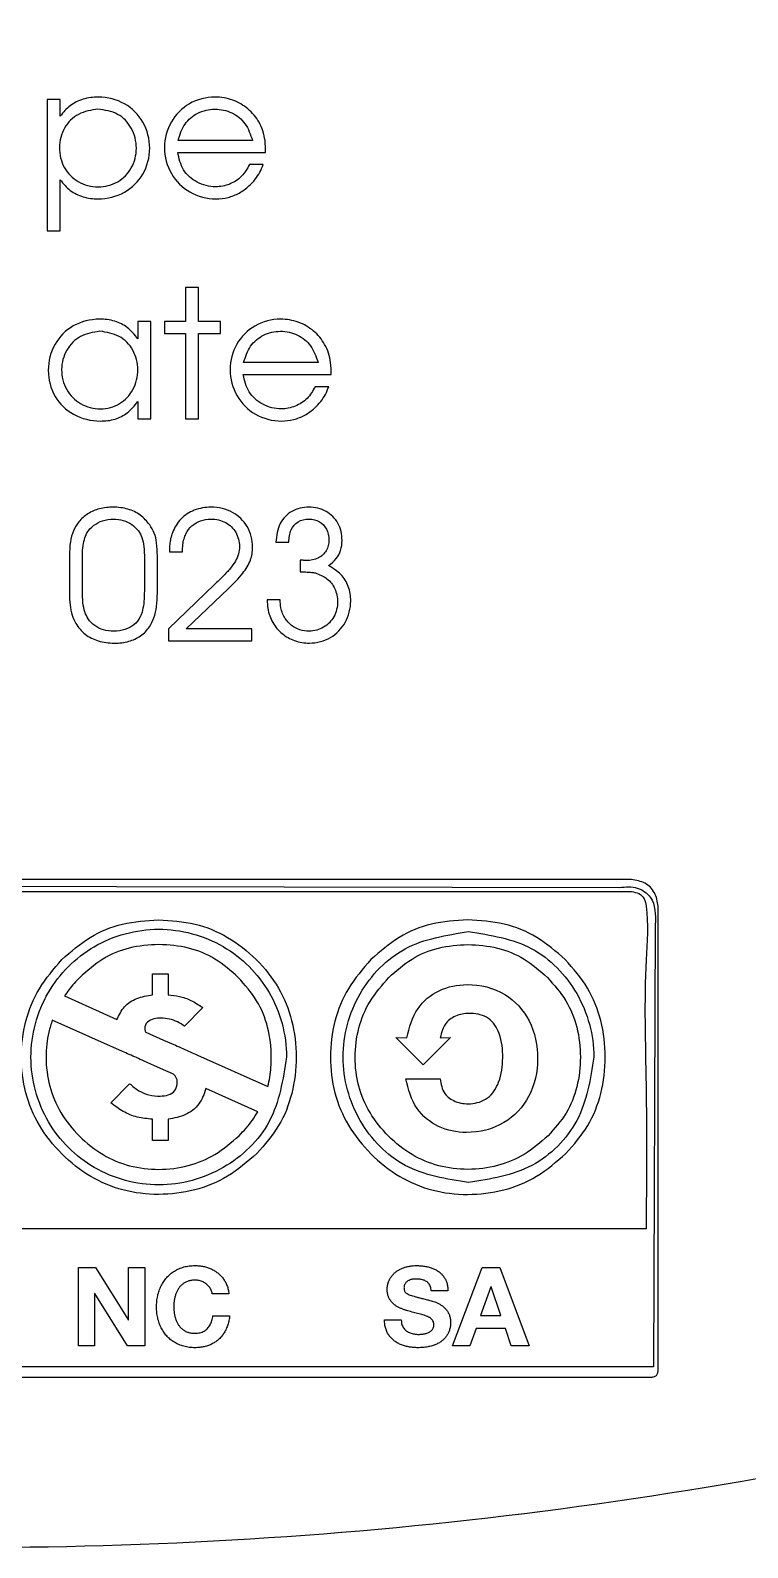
# Model space of a CAD drawing. Extents: x 2 to 202, y 2 to 202.
# Drawn here: x 103.34 to 119.36, y 2.25 to 36.14 of the extents above; entities that cross this region are included whole.
import ezdxf

# ---------------------------------------------------------------- set-up
doc = ezdxf.new("R2010")
doc.units = 0
doc.layers.get('0').update_dxf_attribs({"linetype": 'CONTINUOUS'})

msp = doc.modelspace()

# ---------------------------------------------------------------- linework, layer by layer
at = {"color": 7}
for points in [[(103.71533, 34.600301), (103.71533, 31.667395), (104.009017, 31.667395), (104.009017, 32.802457)], [(104.009017, 34.227238), (104.009017, 34.600301), (103.71533, 34.600301)], [(108.301776, 33.68352), (106.63887, 33.68352)], [(106.630932, 33.417614), (108.595464, 33.417614)], [(108.539901, 33.14377), (108.234307, 33.14377)], [(106.034443, 29.639364), (105.740755, 29.639364), (105.740755, 29.254395)], [(105.740755, 27.849457), (105.740755, 27.468457), (106.034443, 27.468457), (106.034443, 29.639364)], [(109.766803, 28.722582), (108.103897, 28.722582)], [(108.095959, 28.456676), (110.060491, 28.456676)], [(110.004928, 28.182832), (109.699334, 28.182832)], [(104.212228, 24.408551), (104.212228, 23.575114)], [(106.176759, 23.575114), (106.176759, 24.408551)], [(106.449362, 24.491895), (106.739081, 24.491895)], [(108.821436, 24.710176), (109.111155, 24.710176)], [(104.501947, 23.622739), (104.501947, 24.341082)], [(105.887041, 24.341082), (105.887041, 23.622739)], [(109.432624, 24.305364), (109.365155, 24.309332), (109.365155, 24.047395)], [(107.453456, 23.765614), (106.42555, 22.773426), (106.42555, 22.50752)], [(106.42555, 22.50752), (108.286893, 22.50752), (108.286893, 22.773426), (106.822425, 22.773426), (107.763018, 23.674332)], [(108.916686, 23.424301), (108.626968, 23.424301)], [(86.513649, 17.052945), (116.504584, 17.000235)], [(117.298334, 16.163077), (117.261125, 6.286677), (85.756073, 6.286677), (85.756073, 16.200284)], [(106.065944, 14.596247), (106.065944, 15.069603), (106.418377, 15.069603), (106.418377, 14.596247)], [(104.103273, 14.574543), (105.275295, 14.051578)], [(107.18939, 14.315128), (106.786314, 13.900682)], [(105.396218, 13.335343), (103.829388, 14.032974)], [(105.92125, 13.764257), (106.313991, 13.58959), (106.579608, 13.471768)], [(112.496559, 13.6423), (112.720836, 13.643332), (112.11312, 13.035617), (111.504372, 13.643332), (111.746218, 13.6423)], [(107.072601, 13.25266), (108.644598, 12.551928)], [(106.5393, 12.826846), (106.246812, 12.957071), (105.881976, 13.119335)], [(105.134735, 12.189159), (105.557448, 12.614973)], [(111.72348, 12.72556), (112.496559, 12.72556)], [(108.419289, 11.989688), (107.26277, 12.504385)], [(106.418377, 11.821223), (106.418377, 11.3489), (106.065944, 11.3489), (106.065944, 11.821223)], [(107.776434, 7.920686), (107.40333, 7.920686)], [(112.667091, 7.986832), (112.292954, 7.986832)], [(107.4178, 7.43286), (107.790903, 7.43286)], [(111.251158, 7.338807), (111.625295, 7.338807)]]:
    msp.add_lwpolyline(points, dxfattribs=at)
for points in [[(104.850392, 34.38202)], [(106.802769, 27.468457), (107.096456, 27.468457), (107.096456, 29.373457), (107.584612, 29.373457), (107.584612, 29.639364), (107.096456, 29.639364), (107.096456, 30.401364), (106.802769, 30.401364), (106.802769, 29.639364), (106.334456, 29.639364), (106.334456, 29.373457), (106.802769, 29.373457)], [(104.891443, 29.421082)], [(106.203403, 16.276765)], [(113.106342, 16.276765)], [(106.210638, 15.724861)], [(113.114597, 15.724861)], [(109.06111, 13.209251)], [(115.926842, 13.209252)], [(104.798838, 8.508764), (105.530576, 7.332608), (105.534712, 7.332608), (105.534712, 8.508764), (105.896447, 8.508764), (105.896447, 6.755899), (105.510939, 6.755899), (104.781268, 7.928954), (104.776101, 7.928954), (104.776101, 6.755899), (104.415399, 6.755899), (104.415399, 8.508764)], [(113.827744, 8.508764), (114.483, 6.755899), (114.083027, 6.755899), (113.950735, 7.146573), (113.295476, 7.146573), (113.158017, 6.755899), (112.770445, 6.755899), (113.432935, 8.508764)], [(107.358889, 8.041609)], [(113.850472, 7.433894), (113.629296, 8.076749), (113.624136, 8.076749), (113.396761, 7.433894)], [(111.657334, 7.189979)]]:
    msp.add_lwpolyline(points, close=True, dxfattribs=at)
at = {"color": 5}
for points in [[(116.767101, 17.172834), (86.205658, 17.172834)], [(86.205658, 16.904117), (116.767101, 16.904117)], [(117.361379, 6.194693), (117.361379, 16.578555)], [(117.092662, 9.375894), (95.250067, 9.375894)], [(85.745738, 6.060334), (117.227021, 6.060334)]]:
    msp.add_lwpolyline(points, dxfattribs=at)
msp.add_lwpolyline([(116.767101, 17.172834)], close=True, dxfattribs=at)
at = {"color": 1}
msp.add_open_spline([(202.09845, 102.251234), (201.431826, 111.002065), (200.104094, 128.43131), (189.611571, 152.822769), (173.64825, 173.77881), (152.664086, 189.846987), (128.280115, 199.95026), (102.098022, 203.406501), (75.918488, 199.95026), (51.526884, 189.846987), (30.570883, 173.77881), (14.502695, 152.822769), (4.399424, 128.43131), (0.943183, 102.251234), (4.399424, 76.071159), (14.502697, 51.679699), (30.570875, 30.723659), (51.526915, 14.655481), (75.918375, 4.552208), (102.09845, 1.095967), (128.278525, 4.552208), (152.669985, 14.655481), (173.626025, 30.723659), (189.694203, 51.679699), (199.797476, 76.071159), (203.253717, 102.251234), (199.797476, 128.43131), (189.694203, 152.822769), (173.626025, 173.77881), (152.669985, 189.846987), (128.278525, 199.95026), (102.09845, 203.406501), (75.918375, 199.95026), (51.526915, 189.846987), (30.570875, 173.77881), (14.502697, 152.822769), (4.399424, 128.43131), (0.943183, 102.251234), (4.399424, 76.071159), (14.502697, 51.679699), (30.570875, 30.723659), (51.526915, 14.655481), (75.918375, 4.552208), (102.09845, 1.095967), (128.278525, 4.552208), (152.669985, 14.655481), (173.626025, 30.723659), (189.694203, 51.679699), (199.797476, 76.071159), (203.253717, 102.251234), (199.797476, 128.43131), (189.694203, 152.822769), (173.626025, 173.77881), (152.669985, 189.846987), (128.278525, 199.95026), (102.09845, 203.406501), (75.918375, 199.95026), (51.526915, 189.846987), (30.570875, 173.77881), (14.502697, 152.822769), (4.399424, 128.43131), (0.943183, 102.251234), (4.399424, 76.071159), (14.502695, 51.679699), (30.570883, 30.723659), (51.526884, 14.655481), (75.918488, 4.552208), (102.098022, 1.095967), (128.280115, 4.552208), (152.664086, 14.655481), (173.64825, 30.723659), (189.611571, 51.679699), (200.104094, 76.071159), (201.431826, 93.500404), (202.09845, 102.251234)], degree=3, knots=[0, 0, 0, 0, 26.177488, 52.138348, 78.315836, 104.493324, 130.454184, 156.631672, 182.80916, 208.77002, 234.947508, 261.124996, 287.085856, 313.263345, 339.440833, 365.401693, 391.579181, 417.756669, 443.717529, 469.895017, 496.072505, 522.033365, 548.210853, 574.388341, 600.349201, 626.526689, 652.704177, 678.665037, 704.842525, 731.020013, 756.980873, 783.158361, 809.335849, 835.296709, 861.474197, 887.651685, 913.612546, 939.790034, 965.967522, 991.928382, 1018.10587, 1044.283358, 1070.244218, 1096.421706, 1122.599194, 1148.560054, 1174.737542, 1200.91503, 1226.87589, 1253.053378, 1279.230866, 1305.191726, 1331.369214, 1357.546702, 1383.507562, 1409.68505, 1435.862538, 1461.823398, 1488.000886, 1514.178375, 1540.139235, 1566.316723, 1592.494211, 1618.455071, 1644.632559, 1670.810047, 1696.770907, 1722.948395, 1749.125883, 1775.086743, 1801.264231, 1827.441719, 1853.402579, 1879.580067, 1879.580067, 1879.580067, 1879.580067], dxfattribs=at)
at = {"color": 7}
for points, knots in [([(104.009017, 32.802457), (104.078353, 32.718504), (104.215932, 32.551919), (104.520433, 32.407126), (104.941792, 32.35002), (105.457951, 32.477556), (105.901486, 32.912085), (106.057449, 33.511359), (105.904811, 34.111004), (105.465283, 34.552423), (104.946369, 34.680008), (104.522402, 34.621871), (104.214236, 34.478028), (104.077265, 34.310642), (104.009017, 34.227238)], [0, 0, 0, 0, 0.323325, 0.641554, 0.982347, 1.587681, 2.163208, 2.75909, 3.362545, 3.93753, 4.540985, 4.889178, 5.21122, 5.531036, 5.531036, 5.531036, 5.531036]), ([(108.595464, 33.417614), (108.593712, 33.505802), (108.590506, 33.667257), (108.542583, 33.895564), (108.429939, 34.146462), (108.213696, 34.406367), (107.864075, 34.605421), (107.401245, 34.686839), (106.871789, 34.550151), (106.439043, 34.11695), (106.284861, 33.521188), (106.440803, 32.92189), (106.880709, 32.481212), (107.374583, 32.353429), (107.756045, 32.40001), (108.010598, 32.499287), (108.211492, 32.64718), (108.360642, 32.810037), (108.471586, 32.969246), (108.517261, 33.085932), (108.539901, 33.14377)], [0, 0, 0, 0, 0.264233, 0.483759, 0.69439, 1.084497, 1.475355, 1.876801, 2.469303, 3.038468, 3.630969, 4.234199, 4.813135, 5.416365, 5.689206, 5.957362, 6.226477, 6.429518, 6.618519, 6.804275, 6.804275, 6.804275, 6.804275]), ([(104.850392, 34.38202), (105.004022, 34.35995), (105.304439, 34.316794), (105.63533, 33.965927), (105.745156, 33.512294), (105.634253, 33.055816), (105.305051, 32.722804), (104.851687, 32.60915), (104.395243, 32.722954), (104.062261, 33.063065), (103.950446, 33.521438), (104.067073, 33.97301), (104.399111, 34.314627), (104.697988, 34.35926), (104.850392, 34.38202)], [0, 0, 0, 0, 0.454075, 0.887928, 1.350745, 1.805409, 2.236341, 2.687603, 3.147343, 3.584, 4.047887, 4.498891, 4.933043, 5.384777, 5.384777, 5.384777, 5.384777]), ([(106.63887, 33.68352), (106.679562, 33.812361), (106.758652, 34.062782), (107.07312, 34.324239), (107.461306, 34.410418), (107.850951, 34.328374), (108.171522, 34.067384), (108.257142, 33.81506), (108.301776, 33.68352)], [0, 0, 0, 0, 0.39835, 0.774249, 1.163243, 1.555609, 1.931827, 2.341546, 2.341546, 2.341546, 2.341546]), ([(108.234307, 33.14377), (108.181655, 33.050954), (108.07635, 32.865325), (107.796386, 32.691032), (107.442148, 32.619341), (107.055499, 32.719616), (106.721635, 33.00709), (106.661217, 33.280544), (106.630932, 33.417614)], [0, 0, 0, 0, 0.315847, 0.63169, 0.953403, 1.37786, 1.787318, 2.198829, 2.198829, 2.198829, 2.198829]), ([(105.740755, 29.254395), (105.668496, 29.343273), (105.529192, 29.514617), (105.220455, 29.666126), (104.797429, 29.716283), (104.279794, 29.59401), (103.83883, 29.150777), (103.689809, 28.54957), (103.84014, 27.947096), (104.291843, 27.509529), (104.808905, 27.393803), (105.228705, 27.438255), (105.529023, 27.591215), (105.667289, 27.759854), (105.740755, 27.849457)], [0, 0, 0, 0, 0.34022, 0.655893, 1.001187, 1.606126, 2.179864, 2.784804, 3.385459, 3.960081, 4.5763, 4.909131, 5.213056, 5.557617, 5.557617, 5.557617, 5.557617]), ([(110.060491, 28.456676), (110.058739, 28.544864), (110.055533, 28.70632), (110.00761, 28.934627), (109.894962, 29.185523), (109.678723, 29.445431), (109.329101, 29.644484), (108.866272, 29.725902), (108.336816, 29.589214), (107.90407, 29.156012), (107.749888, 28.56025), (107.90583, 27.960952), (108.345736, 27.520275), (108.83961, 27.392492), (109.221072, 27.439073), (109.475625, 27.538349), (109.676519, 27.686242), (109.825669, 27.849099), (109.936613, 28.008309), (109.982288, 28.124995), (110.004928, 28.182832)], [0, 0, 0, 0, 0.264233, 0.483759, 0.694391, 1.084497, 1.475354, 1.8768, 2.469302, 3.038467, 3.630968, 4.234198, 4.813134, 5.416364, 5.689205, 5.957361, 6.226477, 6.429517, 6.618518, 6.804274, 6.804274, 6.804274, 6.804274]), ([(104.891443, 29.421082), (105.042329, 29.398617), (105.338454, 29.354528), (105.665845, 29.011831), (105.778711, 28.561795), (105.668096, 28.10776), (105.350717, 27.767403), (104.900903, 27.646139), (104.447625, 27.765754), (104.114523, 28.10533), (103.998428, 28.563093), (104.11728, 29.011916), (104.444551, 29.351857), (104.740913, 29.397765), (104.891443, 29.421082)], [0, 0, 0, 0, 0.446819, 0.876918, 1.329063, 1.789026, 2.220617, 2.660947, 3.120463, 3.56107, 4.024719, 4.471246, 4.903836, 5.350363, 5.350363, 5.350363, 5.350363]), ([(108.103897, 28.722582), (108.144589, 28.851424), (108.223679, 29.101844), (108.538147, 29.363302), (108.926334, 29.44948), (109.315978, 29.367436), (109.636549, 29.106447), (109.722169, 28.854122), (109.766803, 28.722582)], [0, 0, 0, 0, 0.39835, 0.774249, 1.163243, 1.555609, 1.931827, 2.341546, 2.341546, 2.341546, 2.341546]), ([(109.699334, 28.182832), (109.646682, 28.090017), (109.541377, 27.904387), (109.261413, 27.730095), (108.907175, 27.658404), (108.520526, 27.758678), (108.186662, 28.046152), (108.126244, 28.319607), (108.095959, 28.456676)], [0, 0, 0, 0, 0.315847, 0.63169, 0.953403, 1.37786, 1.787318, 2.198829, 2.198829, 2.198829, 2.198829]), ([(106.006103, 25.099114), (105.940526, 25.176468), (105.808366, 25.332364), (105.515104, 25.464584), (105.199433, 25.504805), (104.890319, 25.470153), (104.619668, 25.358777), (104.420487, 25.180474), (104.289317, 24.960337), (104.220661, 24.700211), (104.215213, 24.51178), (104.212228, 24.408551)], [0, 0, 0, 0, 0.301017, 0.606657, 0.937141, 1.247541, 1.529854, 1.801044, 2.034098, 2.289273, 2.598437, 2.598437, 2.598437, 2.598437]), ([(107.763018, 23.674332), (107.875865, 23.784234), (108.068389, 23.971734), (108.271213, 24.287621), (108.326925, 24.65937), (108.225754, 25.075801), (107.864835, 25.421079), (107.41379, 25.520159), (107.001454, 25.450612), (106.682496, 25.245464), (106.533454, 24.994126), (106.469936, 24.79505), (106.449956, 24.650367), (106.449577, 24.549278), (106.449362, 24.491895)], [0, 0, 0, 0, 0.47264, 0.806353, 1.102086, 1.578442, 2.032093, 2.52404, 2.907151, 3.26257, 3.624423, 3.757392, 3.888438, 4.06049, 4.06049, 4.06049, 4.06049]), ([(110.000155, 24.186301), (110.060978, 24.234392), (110.177388, 24.326435), (110.28365, 24.529007), (110.318407, 24.807363), (110.244881, 25.144774), (109.956289, 25.4345), (109.563356, 25.521385), (109.168052, 25.435988), (108.874076, 25.125077), (108.83979, 24.854841), (108.821436, 24.710176)], [0, 0, 0, 0, 0.230543, 0.441241, 0.665541, 1.063545, 1.430967, 1.826296, 2.222765, 2.594576, 3.022923, 3.022923, 3.022923, 3.022923]), ([(104.501947, 24.341082), (104.503445, 24.422395), (104.506124, 24.567704), (104.537358, 24.76293), (104.606502, 24.941646), (104.74566, 25.095538), (104.955644, 25.203544), (105.188525, 25.236848), (105.414514, 25.206972), (105.609635, 25.116431), (105.753579, 24.9798), (105.843751, 24.806421), (105.883335, 24.592017), (105.885688, 24.432681), (105.887041, 24.341082)], [0, 0, 0, 0, 0.243806, 0.435691, 0.590216, 0.812554, 1.040438, 1.28564, 1.506821, 1.715787, 1.920583, 2.090222, 2.293392, 2.568128, 2.568128, 2.568128, 2.568128]), ([(106.176759, 24.408551), (106.174894, 24.504486), (106.17157, 24.675473), (106.120209, 24.915129), (106.04324, 25.039234), (106.006103, 25.099114)], [0, 0, 0, 0, 0.28796, 0.513237, 0.723271, 0.723271, 0.723271, 0.723271]), ([(106.739081, 24.491895), (106.740169, 24.54611), (106.742146, 24.644661), (106.767317, 24.781475), (106.822679, 24.930828), (106.939813, 25.084764), (107.140953, 25.20193), (107.407633, 25.243869), (107.708501, 25.177687), (107.956411, 24.941701), (108.022881, 24.666665), (107.994698, 24.443176), (107.922286, 24.273764), (107.821833, 24.145825), (107.728921, 24.032048), (107.610247, 23.914717), (107.516215, 23.825295), (107.453456, 23.765614)], [0, 0, 0, 0, 0.162479, 0.29535, 0.415142, 0.638077, 0.859818, 1.09642, 1.434679, 1.745504, 2.071584, 2.241143, 2.415859, 2.616396, 2.726985, 2.8565, 3.116402, 3.116402, 3.116402, 3.116402]), ([(109.111155, 24.710176), (109.119097, 24.806333), (109.133573, 24.981606), (109.311675, 25.192219), (109.560105, 25.244252), (109.80243, 25.189991), (109.975137, 25.006467), (110.026071, 24.761597), (109.97187, 24.51063), (109.77282, 24.330765), (109.592871, 24.300619), (109.488184, 24.301503), (109.463001, 24.302438), (109.443541, 24.304312), (109.432624, 24.305364)], [0, 0, 0, 0, 0.283891, 0.517469, 0.768521, 1.007705, 1.232992, 1.481713, 1.732266, 1.96776, 2.239407, 2.256311, 2.282055, 2.314953, 2.314953, 2.314953, 2.314953]), ([(108.626968, 23.424301), (108.630871, 23.359276), (108.638161, 23.237825), (108.680224, 23.065481), (108.771516, 22.865783), (108.949293, 22.654125), (109.2417, 22.492472), (109.624412, 22.427568), (110.061807, 22.541111), (110.414858, 22.90412), (110.522722, 23.341755), (110.463409, 23.7222), (110.286224, 24.012114), (110.098198, 24.126603), (110.000155, 24.186301)], [0, 0, 0, 0, 0.195147, 0.364487, 0.528667, 0.850894, 1.174028, 1.510745, 1.995574, 2.465296, 2.959573, 3.28897, 3.60126, 3.941518, 3.941518, 3.941518, 3.941518]), ([(109.706468, 24.023582), (109.798132, 23.98814), (109.979669, 23.917947), (110.16047, 23.673123), (110.227266, 23.364029), (110.14751, 23.035905), (109.904451, 22.780933), (109.60801, 22.703797), (109.355937, 22.743266), (109.166979, 22.844284), (109.042866, 22.979488), (108.967297, 23.118078), (108.930885, 23.26053), (108.921842, 23.364841), (108.916686, 23.424301)], [0, 0, 0, 0, 0.289765, 0.573867, 0.869139, 1.216377, 1.542167, 1.877281, 2.090277, 2.295849, 2.507714, 2.631143, 2.766123, 2.945073, 2.945073, 2.945073, 2.945073]), ([(109.365155, 24.047395), (109.417571, 24.046203), (109.504539, 24.044226), (109.618775, 24.038617), (109.679673, 24.028176), (109.706468, 24.023582)], [0, 0, 0, 0, 0.157342, 0.261064, 0.342555, 0.342555, 0.342555, 0.342555]), ([(104.212228, 23.575114), (104.214749, 23.484782), (104.219413, 23.317617), (104.265737, 23.087165), (104.36393, 22.854623), (104.554578, 22.635552), (104.863523, 22.482714), (105.203938, 22.443216), (105.532102, 22.477492), (105.811084, 22.602851), (106.002633, 22.795587), (106.111082, 23.028616), (106.167739, 23.285511), (106.173593, 23.473466), (106.176759, 23.575114)], [0, 0, 0, 0, 0.270782, 0.501096, 0.700572, 1.022911, 1.347856, 1.711269, 2.037512, 2.327268, 2.611235, 2.831596, 3.090241, 3.394855, 3.394855, 3.394855, 3.394855]), ([(105.887041, 23.622739), (105.885353, 23.543095), (105.882261, 23.397155), (105.852833, 23.200265), (105.792531, 23.015811), (105.661717, 22.853311), (105.44967, 22.743009), (105.210402, 22.711667), (104.975943, 22.739581), (104.772879, 22.835478), (104.632281, 22.98234), (104.546337, 23.162013), (104.507156, 23.375356), (104.50382, 23.533773), (104.501947, 23.622739)], [0, 0, 0, 0, 0.238801, 0.437585, 0.595333, 0.816171, 1.043335, 1.295411, 1.529486, 1.743145, 1.955635, 2.125572, 2.333887, 2.600731, 2.600731, 2.600731, 2.600731]), ([(116.504584, 17.000235), (116.637723, 17.010972), (116.890644, 17.031367), (117.308714, 16.740583), (117.302383, 16.388353), (117.298334, 16.163077)], [0, 0, 0, 0, 0.39266, 0.745923, 1.372779, 1.372779, 1.372779, 1.372779]), ([(104.045396, 15.38793), (104.247513, 15.564824), (104.645602, 15.913233), (105.400825, 16.223267), (105.931996, 16.258673), (106.203403, 16.276765)], [0, 0, 0, 0, 0.802169, 1.579948, 2.392592, 2.392592, 2.392592, 2.392592]), ([(106.203403, 16.276765), (106.478244, 16.259212), (107.015704, 16.224888), (107.771294, 15.908012), (108.406837, 15.411138), (108.90784, 14.775972), (109.215321, 14.021119), (109.305612, 13.209742), (109.21547, 12.404332), (108.921792, 11.648933), (108.57491, 11.25392), (108.399652, 11.054345)], [0, 0, 0, 0, 0.82146, 1.606393, 2.413399, 3.220689, 4.005329, 4.826038, 5.643843, 6.419124, 7.210824, 7.210824, 7.210824, 7.210824]), ([(113.106342, 16.276765), (112.835092, 16.258647), (112.304014, 16.223175), (111.548783, 15.913245), (111.15053, 15.564825), (110.948334, 15.38793)], [0, 0, 0, 0, 0.812189, 1.59018, 2.39253, 2.39253, 2.39253, 2.39253]), ([(115.28812, 15.38793), (115.083908, 15.564914), (114.681016, 15.914088), (113.917688, 16.223373), (113.380909, 16.258697), (113.106342, 16.276765)], [0, 0, 0, 0, 0.807035, 1.592216, 2.414398, 2.414398, 2.414398, 2.414398]), ([(109.06111, 13.209252), (108.983042, 12.706126), (108.829227, 11.714843), (107.694006, 10.6228), (106.212194, 10.217325), (104.714223, 10.62148), (103.622716, 11.708366), (103.352885, 12.708187), (103.352932, 13.206496), (103.352932, 13.207874), (103.352885, 13.706207), (103.620164, 14.706401), (104.71124, 15.794934), (106.205287, 16.20137), (107.699931, 15.797038), (108.791836, 14.709997), (109.06116, 13.710294), (109.06111, 13.212008), (109.06111, 13.21063), (109.06111, 13.209685), (109.06111, 13.209251)], [0, 0, 0, 0, 1.492107, 2.939825, 4.43186, 5.924226, 7.372296, 8.864401, 8.865702, 8.867234, 8.868537, 10.360712, 11.808782, 13.301076, 14.793183, 16.240901, 17.732936, 17.734237, 17.735769, 17.737072, 17.737072, 17.737072, 17.737072]), ([(113.12908, 10.406322), (112.635231, 10.483275), (111.662359, 10.634871), (110.590371, 11.746399), (110.326102, 12.717447), (110.326149, 13.206496), (110.326149, 13.207874), (110.326103, 13.696787), (110.58819, 14.667934), (111.658579, 15.781147), (112.631234, 15.93371), (113.124944, 16.011149)], [0, 0, 0, 0, 1.464731, 2.885491, 4.349808, 4.351109, 4.352641, 4.353944, 5.817853, 7.238585, 8.703113, 8.703113, 8.703113, 8.703113]), ([(113.124944, 16.011149), (113.618575, 15.934561), (114.591312, 15.783637), (115.662481, 14.671732), (115.926892, 13.700968), (115.926842, 13.212009), (115.926842, 13.210631), (115.926842, 13.209686), (115.926842, 13.209252)], [0, 0, 0, 0, 1.46378, 2.884485, 4.348534, 4.349835, 4.351367, 4.352669, 4.352669, 4.352669, 4.352669]), ([(106.210638, 15.724861), (105.988344, 15.709921), (105.553036, 15.680664), (104.934213, 15.423428), (104.609469, 15.134748), (104.444338, 14.987955)], [0, 0, 0, 0, 0.665538, 1.30329, 1.963088, 1.963088, 1.963088, 1.963088]), ([(107.985207, 14.987955), (107.818532, 15.134722), (107.49094, 15.423186), (106.869756, 15.680468), (106.433257, 15.709867), (106.210638, 15.724861)], [0, 0, 0, 0, 0.663284, 1.303652, 1.970178, 1.970178, 1.970178, 1.970178]), ([(111.348296, 14.987955), (111.513261, 15.134767), (111.837819, 15.42361), (112.456793, 15.680638), (112.892233, 15.709912), (113.114597, 15.724861)], [0, 0, 0, 0, 0.659438, 1.297402, 1.963168, 1.963168, 1.963168, 1.963168]), ([(113.114597, 15.724861), (113.336973, 15.709853), (113.773148, 15.680417), (114.39395, 15.423116), (114.721466, 15.134715), (114.88813, 14.987955)], [0, 0, 0, 0, 0.665804, 1.305924, 1.969177, 1.969177, 1.969177, 1.969177]), ([(108.399652, 11.054345), (108.189351, 10.872233), (107.778129, 10.516132), (107.011526, 10.206425), (106.207381, 10.109602), (105.405091, 10.203894), (104.657924, 10.517776), (104.023681, 11.02487), (103.515812, 11.659411), (103.201335, 12.408459), (103.106928, 13.210236), (103.203143, 14.011153), (103.510893, 14.771687), (103.86453, 15.179405), (104.045396, 15.38793)], [0, 0, 0, 0, 0.829897, 1.622779, 2.436224, 3.239023, 4.018909, 4.834446, 5.651109, 6.432949, 7.238484, 8.045728, 8.832338, 9.655797, 9.655797, 9.655797, 9.655797]), ([(110.948334, 15.38793), (110.76767, 15.179371), (110.414349, 14.771496), (110.106318, 14.011205), (110.00975, 13.21024), (110.104496, 12.408391), (110.419319, 11.659654), (110.926596, 11.024459), (111.561513, 10.518), (112.308471, 10.203944), (113.110699, 10.109613), (113.914716, 10.206334), (114.68131, 10.516145), (115.092368, 10.872235), (115.30259, 11.054345)], [0, 0, 0, 0, 0.823178, 1.609876, 2.417149, 3.222712, 4.004642, 4.821021, 5.637101, 6.416987, 7.219103, 8.033003, 8.825673, 9.655388, 9.655388, 9.655388, 9.655388]), ([(115.30259, 11.054345), (115.477923, 11.253936), (115.82496, 11.648986), (116.119098, 12.404121), (116.210144, 13.2102), (116.117426, 14.019493), (115.817157, 14.781817), (115.466104, 15.184016), (115.28812, 15.38793)], [0, 0, 0, 0, 0.791864, 1.567333, 2.385169, 3.205906, 3.990633, 4.797642, 4.797642, 4.797642, 4.797642]), ([(104.444338, 14.987955), (104.401957, 14.943958), (104.318227, 14.857037), (104.204166, 14.718883), (104.136646, 14.622287), (104.103273, 14.574543)], [0, 0, 0, 0, 0.183228, 0.361994, 0.536704, 0.536704, 0.536704, 0.536704]), ([(108.644598, 12.551928), (108.660213, 12.621983), (108.691836, 12.763862), (108.71637, 12.984025), (108.730807, 13.356594), (108.671103, 13.871235), (108.42223, 14.49382), (108.132402, 14.821524), (107.985207, 14.987955)], [0, 0, 0, 0, 0.215193, 0.435819, 0.663358, 1.333256, 1.975125, 2.637524, 2.637524, 2.637524, 2.637524]), ([(114.903635, 11.452253), (114.731874, 11.302597), (114.396592, 11.010463), (113.772349, 10.754561), (113.115376, 10.674281), (112.458337, 10.75228), (111.844163, 11.010726), (111.322688, 11.427094), (110.906072, 11.946984), (110.646714, 12.557373), (110.568138, 13.210167), (110.648691, 13.862881), (110.90565, 14.483642), (111.198165, 14.816909), (111.348296, 14.987955)], [0, 0, 0, 0, 0.679681, 1.326758, 1.987901, 2.647709, 3.289064, 3.960061, 4.629839, 5.268282, 5.922959, 6.579404, 7.223374, 7.90238, 7.90238, 7.90238, 7.90238]), ([(114.88813, 14.987955), (115.035521, 14.821569), (115.325655, 14.494047), (115.574329, 13.871047), (115.650532, 13.209029), (115.576262, 12.550128), (115.33443, 11.933218), (115.048176, 11.613627), (114.903635, 11.452253)], [0, 0, 0, 0, 0.662683, 1.304465, 1.974334, 2.644793, 3.277704, 3.923243, 3.923243, 3.923243, 3.923243]), ([(105.275295, 14.051578), (105.323552, 14.151505), (105.420424, 14.352099), (105.719884, 14.545223), (105.947668, 14.578808), (106.065944, 14.596247)], [0, 0, 0, 0, 0.327936, 0.658302, 1.015116, 1.015116, 1.015116, 1.015116]), ([(106.418377, 14.596247), (106.502016, 14.588414), (106.676505, 14.572071), (106.943577, 14.482687), (107.104263, 14.373155), (107.18939, 14.315128)], [0, 0, 0, 0, 0.251634, 0.524964, 0.832904, 0.832904, 0.832904, 0.832904]), ([(111.746218, 13.6423), (111.807549, 13.871695), (111.923074, 14.303786), (112.456199, 14.745912), (113.169758, 14.879939), (113.961434, 14.696059), (114.56064, 14.029246), (114.730045, 13.171852), (114.548589, 12.313756), (113.940765, 11.663278), (113.154209, 11.470644), (112.442451, 11.609337), (111.896403, 12.047521), (111.783487, 12.490269), (111.72348, 12.72556)], [0, 0, 0, 0, 0.697507, 1.313834, 1.953595, 2.825299, 3.624628, 4.497103, 5.357158, 6.163069, 7.029136, 7.663505, 8.290587, 9.001804, 9.001804, 9.001804, 9.001804]), ([(103.829388, 14.032974), (103.801672, 13.945583), (103.745864, 13.769623), (103.702003, 13.492457), (103.680367, 13.086522), (103.743512, 12.557265), (104.002594, 11.94679), (104.419777, 11.427497), (104.9405, 11.010579), (105.554509, 10.752265), (106.211583, 10.6743), (106.868802, 10.754481), (107.493391, 11.010892), (107.828799, 11.303376), (108.00071, 11.453287)], [0, 0, 0, 0, 0.274727, 0.553161, 0.838782, 1.493429, 2.131783, 2.801844, 3.472269, 4.113377, 4.773147, 5.434788, 6.082004, 6.762524, 6.762524, 6.762524, 6.762524]), ([(106.786314, 13.900682), (106.733898, 13.933916), (106.628194, 14.000935), (106.449746, 14.063597), (106.269164, 14.087475), (106.099416, 14.069188), (105.942079, 14.007216), (105.889419, 13.886037), (105.896286, 13.81438), (105.9054, 13.787327), (105.915942, 13.771983), (105.92125, 13.764257)], [0, 0, 0, 0, 0.185707, 0.374505, 0.562588, 0.726357, 0.886351, 1.045282, 1.074077, 1.101703, 1.129724, 1.129724, 1.129724, 1.129724]), ([(112.496559, 12.72556), (112.514622, 12.60741), (112.548131, 12.388232), (112.840482, 12.188516), (113.188267, 12.141924), (113.59176, 12.259547), (113.849547, 12.679612), (113.908494, 13.19254), (113.863721, 13.699416), (113.606574, 14.116657), (113.210794, 14.205199), (112.873247, 14.163145), (112.580797, 13.977975), (112.526232, 13.760543), (112.496559, 13.6423)], [0, 0, 0, 0, 0.343202, 0.636667, 0.980817, 1.38167, 1.816134, 2.36423, 2.916109, 3.325739, 3.729122, 4.046874, 4.342481, 4.69487, 4.69487, 4.69487, 4.69487]), ([(105.881976, 13.119335), (105.824702, 13.144929), (105.714184, 13.194317), (105.552129, 13.266013), (105.44753, 13.312525), (105.396218, 13.335343)], [0, 0, 0, 0, 0.188198, 0.363151, 0.531621, 0.531621, 0.531621, 0.531621]), ([(106.579608, 13.471768), (106.63538, 13.446937), (106.745766, 13.397789), (106.910058, 13.324666), (107.018659, 13.276556), (107.072601, 13.25266)], [0, 0, 0, 0, 0.18315, 0.362498, 0.539491, 0.539491, 0.539491, 0.539491]), ([(115.926842, 13.209252), (115.850349, 12.71858), (115.699606, 11.751618), (114.586293, 10.636985), (113.619659, 10.483976), (113.12908, 10.406322)], [0, 0, 0, 0, 1.46381, 2.884713, 4.348963, 4.348963, 4.348963, 4.348963]), ([(105.557448, 12.614973), (105.623538, 12.558576), (105.75101, 12.449799), (105.989808, 12.354866), (106.2168, 12.330061), (106.420556, 12.351013), (106.586914, 12.449551), (106.629556, 12.604508), (106.61621, 12.715679), (106.586766, 12.780375), (106.555009, 12.811467), (106.5393, 12.826846)], [0, 0, 0, 0, 0.259168, 0.499878, 0.757523, 0.937807, 1.109022, 1.301409, 1.376896, 1.443848, 1.50938, 1.50938, 1.50938, 1.50938]), ([(107.26277, 12.504385), (107.219785, 12.383533), (107.133862, 12.14196), (106.808902, 11.892153), (106.551145, 11.845337), (106.418377, 11.821223)], [0, 0, 0, 0, 0.378674, 0.75693, 1.158724, 1.158724, 1.158724, 1.158724]), ([(106.065944, 11.821223), (105.952232, 11.831597), (105.725249, 11.852305), (105.404847, 11.983071), (105.224646, 12.120559), (105.134735, 12.189159)], [0, 0, 0, 0, 0.341258, 0.681195, 1.019707, 1.019707, 1.019707, 1.019707]), ([(108.00071, 11.453287), (108.054963, 11.508443), (108.162252, 11.61752), (108.302953, 11.79722), (108.380686, 11.925822), (108.419289, 11.989688)], [0, 0, 0, 0, 0.231999, 0.458796, 0.682544, 0.682544, 0.682544, 0.682544]), ([(107.790903, 7.43286), (107.786826, 7.397347), (107.778849, 7.327869), (107.752758, 7.227955), (107.716751, 7.135663), (107.671599, 7.051136), (107.617282, 6.975474), (107.554451, 6.908292), (107.483374, 6.850135), (107.403956, 6.802077), (107.317458, 6.763817), (107.223711, 6.737291), (107.123846, 6.721015), (107.011794, 6.715623), (106.892366, 6.722327), (106.770364, 6.745122), (106.65852, 6.785209), (106.555881, 6.836807), (106.464555, 6.901961), (106.38437, 6.978301), (106.316198, 7.065747), (106.259204, 7.16268), (106.214288, 7.268707), (106.18161, 7.38228), (106.162019, 7.502306), (106.155843, 7.627061), (106.162016, 7.752585), (106.181601, 7.875001), (106.214128, 7.990554), (106.259301, 8.098219), (106.316258, 8.196825), (106.384019, 8.28625), (106.464583, 8.363753), (106.555942, 8.430047), (106.658051, 8.483935), (106.770425, 8.523553), (106.892347, 8.546502), (107.008358, 8.55299), (107.114167, 8.548329), (107.206017, 8.534682), (107.293775, 8.511531), (107.37682, 8.479509), (107.454438, 8.438937), (107.525152, 8.38909), (107.590043, 8.332049), (107.646334, 8.265307), (107.694887, 8.190732), (107.734004, 8.107944), (107.762421, 8.017142), (107.771686, 7.953366), (107.776434, 7.920686)], [0, 0, 0, 0, 0.107133, 0.209594, 0.308741, 0.403759, 0.496307, 0.587356, 0.678957, 0.770912, 0.865023, 0.961834, 1.062377, 1.167939, 1.297777, 1.420431, 1.538857, 1.653044, 1.764027, 1.874139, 1.984041, 2.095574, 2.210549, 2.328561, 2.449292, 2.574558, 2.702615, 2.825651, 2.945686, 3.061896, 3.174983, 3.286487, 3.397343, 3.509085, 3.624083, 3.742509, 3.865163, 3.995001, 4.090231, 4.182473, 4.273018, 4.361955, 4.448973, 4.535041, 4.620932, 4.707446, 4.796112, 4.887189, 4.981337, 5.080284, 5.080284, 5.080284, 5.080284]), ([(111.657334, 7.189981), (111.664611, 7.176823), (111.678943, 7.150904), (111.707844, 7.11712), (111.741309, 7.088891), (111.779065, 7.065985), (111.820332, 7.047189), (111.865393, 7.033057), (111.912951, 7.022892), (111.962048, 7.016652), (112.006862, 7.014831), (112.047599, 7.016028), (112.084466, 7.019073), (112.122599, 7.022977), (112.160626, 7.030621), (112.19768, 7.041564), (112.232993, 7.055656), (112.265502, 7.074322), (112.294136, 7.097567), (112.319737, 7.123741), (112.338939, 7.155838), (112.350459, 7.192962), (112.354295, 7.234492), (112.349939, 7.277203), (112.334323, 7.317353), (112.308128, 7.350847), (112.273602, 7.378058), (112.233692, 7.40268), (112.18744, 7.423803), (112.136036, 7.44211), (112.080565, 7.459538), (112.021117, 7.474695), (111.959191, 7.489044), (111.896214, 7.50555), (111.832623, 7.522988), (111.768188, 7.540059), (111.70448, 7.560678), (111.642157, 7.583118), (111.581876, 7.607837), (111.526109, 7.638782), (111.475068, 7.674811), (111.427992, 7.715059), (111.388424, 7.762844), (111.354451, 7.816352), (111.329104, 7.877701), (111.314118, 7.946921), (111.309326, 8.024548), (111.314969, 8.10571), (111.334148, 8.18531), (111.366951, 8.256155), (111.409555, 8.319032), (111.459806, 8.37523), (111.518005, 8.423706), (111.583729, 8.463388), (111.654785, 8.496314), (111.730178, 8.521501), (111.808112, 8.538351), (111.886585, 8.548898), (111.969357, 8.552275), (112.055278, 8.548917), (112.14335, 8.538764), (112.228704, 8.52281), (112.309782, 8.498316), (112.385315, 8.464893), (112.453727, 8.422402), (112.515887, 8.372942), (112.568118, 8.313573), (112.612158, 8.246187), (112.644029, 8.168429), (112.663793, 8.080707), (112.66596, 8.019008), (112.667091, 7.986832)], [0, 0, 0, 0, 0.045015, 0.088665, 0.132477, 0.175853, 0.220734, 0.2682, 0.317227, 0.366463, 0.416498, 0.451613, 0.488661, 0.527463, 0.566538, 0.604824, 0.643244, 0.680358, 0.716771, 0.753629, 0.789628, 0.827835, 0.869257, 0.914031, 0.955444, 0.996725, 1.039958, 1.08669, 1.137158, 1.19215, 1.250325, 1.311529, 1.376139, 1.441027, 1.506816, 1.573968, 1.640961, 1.707609, 1.772699, 1.83618, 1.898444, 1.959934, 2.02136, 2.083834, 2.149462, 2.219355, 2.295321, 2.382114, 2.462532, 2.53951, 2.614984, 2.689635, 2.76498, 2.841293, 2.919303, 2.99951, 3.079214, 3.158174, 3.236759, 3.327429, 3.415854, 3.502532, 3.587585, 3.669372, 3.749546, 3.828621, 3.906761, 3.985748, 4.069043, 4.157508, 4.253922, 4.253922, 4.253922, 4.253922]), ([(107.358889, 8.041609), (107.350924, 8.053669), (107.335016, 8.077759), (107.305832, 8.110057), (107.273505, 8.139493), (107.237655, 8.165448), (107.198399, 8.187166), (107.156485, 8.204733), (107.112369, 8.217574), (107.066555, 8.225091), (107.008013, 8.227783), (106.939589, 8.22338), (106.864745, 8.207168), (106.798421, 8.179529), (106.741676, 8.140825), (106.691633, 8.095673), (106.650581, 8.042191), (106.616366, 7.98305), (106.588639, 7.91852), (106.567831, 7.849126), (106.554438, 7.776263), (106.54543, 7.701702), (106.54243, 7.627074), (106.545424, 7.553307), (106.55442, 7.481492), (106.567858, 7.411257), (106.588809, 7.344209), (106.616463, 7.281394), (106.650684, 7.223402), (106.691775, 7.170691), (106.741739, 7.125861), (106.798428, 7.087197), (106.864741, 7.05957), (106.939604, 7.043316), (107.028953, 7.037756), (107.126346, 7.046479), (107.222999, 7.0824), (107.299761, 7.14551), (107.358021, 7.227005), (107.399742, 7.324483), (107.411611, 7.395717), (107.4178, 7.43286)], [0, 0, 0, 0, 0.043304, 0.086499, 0.130157, 0.174299, 0.218937, 0.264457, 0.31037, 0.35646, 0.403377, 0.485938, 0.56142, 0.63216, 0.699979, 0.766546, 0.833548, 0.901302, 0.971087, 1.043771, 1.118146, 1.193074, 1.268927, 1.341949, 1.414293, 1.485888, 1.556194, 1.62454, 1.691337, 1.757767, 1.824154, 1.891951, 1.962692, 2.038174, 2.120734, 2.230578, 2.329238, 2.42511, 2.524016, 2.627397, 2.740038, 2.740038, 2.740038, 2.740038]), ([(112.292954, 7.986832), (112.291478, 8.003437), (112.288676, 8.034936), (112.277548, 8.078868), (112.261315, 8.116792), (112.240277, 8.149037), (112.215211, 8.176417), (112.185766, 8.198553), (112.153049, 8.21632), (112.117376, 8.23058), (112.07853, 8.239489), (112.037427, 8.246575), (111.993887, 8.250503), (111.953694, 8.251815), (111.917709, 8.250769), (111.886664, 8.247504), (111.855705, 8.242821), (111.825958, 8.234091), (111.797872, 8.222727), (111.771506, 8.208495), (111.747583, 8.190776), (111.726531, 8.169785), (111.708006, 8.1465), (111.69473, 8.118788), (111.686794, 8.087198), (111.684548, 8.054028), (111.68635, 8.02198), (111.692524, 7.993722), (111.70266, 7.968087), (111.722214, 7.946724), (111.748466, 7.926911), (111.783622, 7.908429), (111.827741, 7.891162), (111.88079, 7.872992), (111.944559, 7.855277), (112.020237, 7.835894), (112.109132, 7.812884), (112.184717, 7.791818), (112.246789, 7.778882), (112.291742, 7.766409), (112.344597, 7.752452), (112.401537, 7.732165), (112.459415, 7.704552), (112.516299, 7.670005), (112.57179, 7.62903), (112.621069, 7.577468), (112.66661, 7.519124), (112.702052, 7.448842), (112.722078, 7.366369), (112.727852, 7.281647), (112.722759, 7.199364), (112.707084, 7.1242), (112.681436, 7.052984), (112.644894, 6.986921), (112.598135, 6.926981), (112.541343, 6.873536), (112.474429, 6.827155), (112.397499, 6.788239), (112.311033, 6.756618), (112.214938, 6.733564), (112.109267, 6.720334), (112.00384, 6.716338), (111.902189, 6.720084), (111.808131, 6.731795), (111.716618, 6.751081), (111.629442, 6.778871), (111.548686, 6.816516), (111.475726, 6.863864), (111.409588, 6.919018), (111.353994, 6.985057), (111.307231, 7.059312), (111.273638, 7.144038), (111.253696, 7.23843), (111.252026, 7.304484), (111.251158, 7.338807)], [0, 0, 0, 0, 0.049949, 0.094755, 0.135317, 0.173156, 0.209726, 0.246108, 0.283114, 0.321164, 0.360955, 0.402414, 0.446247, 0.491973, 0.522996, 0.554156, 0.58559, 0.616775, 0.646907, 0.676355, 0.706427, 0.73585, 0.765364, 0.795238, 0.82726, 0.862504, 0.89461, 0.923196, 0.949117, 0.976159, 1.008751, 1.047547, 1.094832, 1.150806, 1.2157, 1.293308, 1.385179, 1.491195, 1.528584, 1.575322, 1.631105, 1.692552, 1.756349, 1.823119, 1.892022, 1.962563, 2.036396, 2.11343, 2.196654, 2.289239, 2.36727, 2.443281, 2.518807, 2.593509, 2.668793, 2.745966, 2.826575, 2.91219, 3.003915, 3.102179, 3.207993, 3.32288, 3.418348, 3.51285, 3.606877, 3.69855, 3.786756, 3.873292, 3.95886, 4.044091, 4.131195, 4.221014, 4.316082, 4.418913, 4.418913, 4.418913, 4.418913]), ([(107.40333, 7.920686), (107.400447, 7.93497), (107.394718, 7.963356), (107.380068, 8.004257), (107.365928, 8.029194), (107.358889, 8.041609)], [0, 0, 0, 0, 0.043691, 0.086824, 0.129582, 0.129582, 0.129582, 0.129582]), ([(111.625295, 7.338807), (111.625926, 7.320172), (111.62713, 7.28463), (111.637194, 7.233938), (111.650795, 7.204252), (111.657334, 7.189979)], [0, 0, 0, 0, 0.055919, 0.106649, 0.153623, 0.153623, 0.153623, 0.153623])]:
    msp.add_open_spline(points, degree=3, knots=knots, dxfattribs=at)
at = {"color": 5}
for points, knots in [([(117.361379, 16.578555), (117.34496, 16.682594), (117.312588, 16.887718), (117.076263, 17.124043), (116.87114, 17.156415), (116.767101, 17.172834)], [0, 0, 0, 0, 0.310508, 0.612199, 0.922707, 0.922707, 0.922707, 0.922707]), ([(116.767101, 16.904117), (116.824193, 16.895165), (116.936677, 16.877527), (117.065604, 16.748028), (117.153089, 16.234707), (117.030919, 14.85158), (117.116373, 12.447762), (117.100922, 10.445926), (117.092662, 9.375894)], [0, 0, 0, 0, 0.170234, 0.335398, 0.505633, 1.701196, 4.49735, 7.708294, 7.708294, 7.708294, 7.708294]), ([(117.227021, 6.060334), (117.250597, 6.064004), (117.297004, 6.071226), (117.350488, 6.124709), (117.35771, 6.171116), (117.361379, 6.194693)], [0, 0, 0, 0, 0.070328, 0.138429, 0.208758, 0.208758, 0.208758, 0.208758])]:
    msp.add_open_spline(points, degree=3, knots=knots, dxfattribs=at)

doc.saveas('drawing.dxf')
